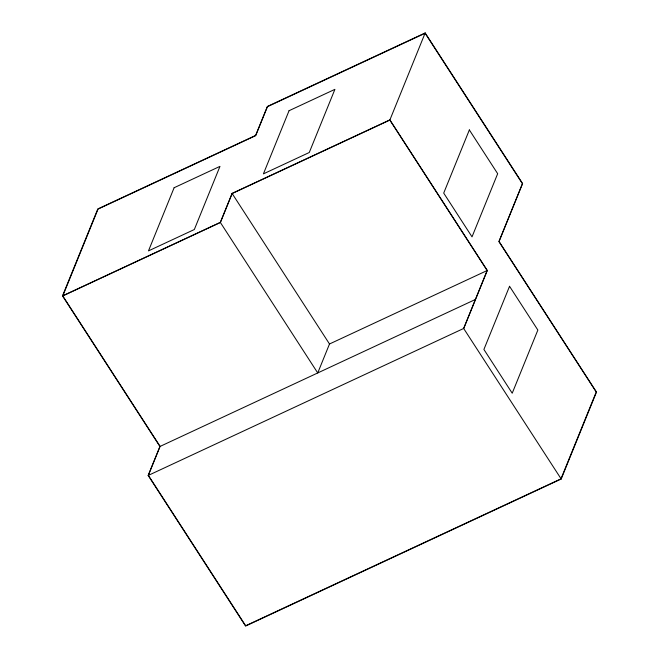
<?xml version="1.0" encoding="UTF-8"?>
<svg xmlns="http://www.w3.org/2000/svg" width="659" height="659" viewBox="0 0 659 659"><rect width="100%" height="100%" fill="white"/><g stroke="black" fill="none" stroke-linecap="round" stroke-linejoin="round"><path stroke-width="0.99" d="M159.931 446.489L62.506 295.899L97.804 208.969L255.61 135.449L267.373 106.47L425.179 32.95L522.603 183.54L499.069 241.491L596.494 392.08L561.196 479.002L245.585 626.05L148.168 475.46L159.931 446.489L475.394 299.474M62.786 295.932L98.043 209.092L255.692 135.639L267.447 106.692L425.088 33.247L522.414 183.68L498.904 241.581L596.23 392.014L560.966 478.854L245.675 625.753L148.349 475.32L160.104 446.365L62.786 295.932L220.427 222.478L232.182 193.532L389.831 120.086L425.179 32.95M62.506 295.899L220.312 222.371L232.075 193.4L389.881 119.88L487.306 270.462L463.771 328.413L148.168 475.46M487.306 270.462L329.5 343.99L317.737 372.961L220.312 222.371M389.831 120.086L487.149 270.528L463.639 328.421L561.196 479.002M232.075 193.4L329.5 343.99M174.116 187.733L148.473 250.89L194.331 229.521L219.974 166.365L174.116 187.733M289.054 110.712L263.411 173.869L309.269 152.501L334.912 89.344L289.054 110.712M469.356 129.938L443.705 193.095L472.017 236.853L497.669 173.696L469.356 129.938M509.547 286.294L483.904 349.451L512.216 393.217L537.859 330.06L509.547 286.294"/></g></svg>
